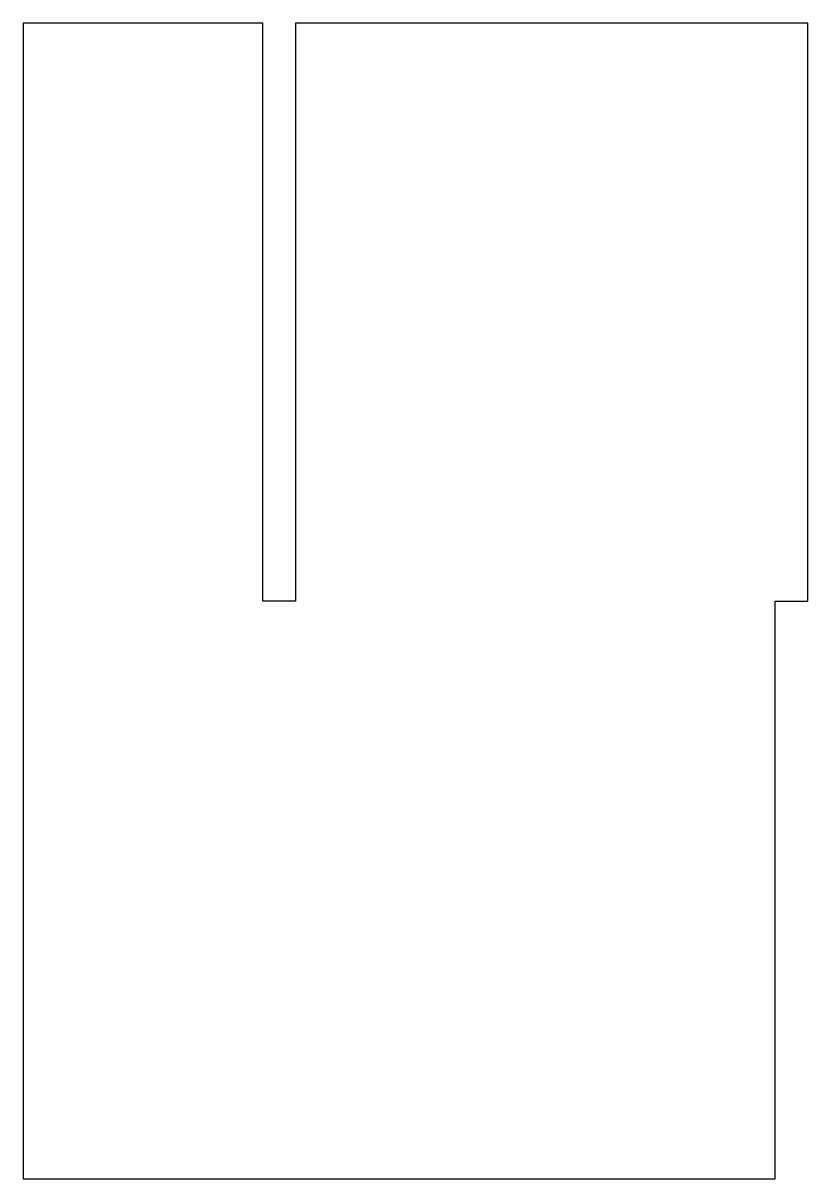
# Model space of a CAD drawing. Header units: millimetres. Extents: x 25 to 97, y 336 to 442.
import ezdxf

# ---------------------------------------------------------------- set-up
doc = ezdxf.new("R2010")
doc.units = ezdxf.units.MM
doc.layers.get('0').update_dxf_attribs({"linetype": 'CONTINUOUS'})

msp = doc.modelspace()

# ---------------------------------------------------------------- linework, layer by layer
msp.add_lwpolyline([(96.99752, 442.00168), (49.9999, 442.00168), (49.9999, 389.00204), (46.99762, 389.00204), (46.99762, 442.00168), (24.99974, 442.00168), (24.99974, 336.0024), (93.99778, 336.0024), (93.99778, 389.00204), (96.99752, 389.00204)], close=True)

doc.saveas('drawing.dxf')
